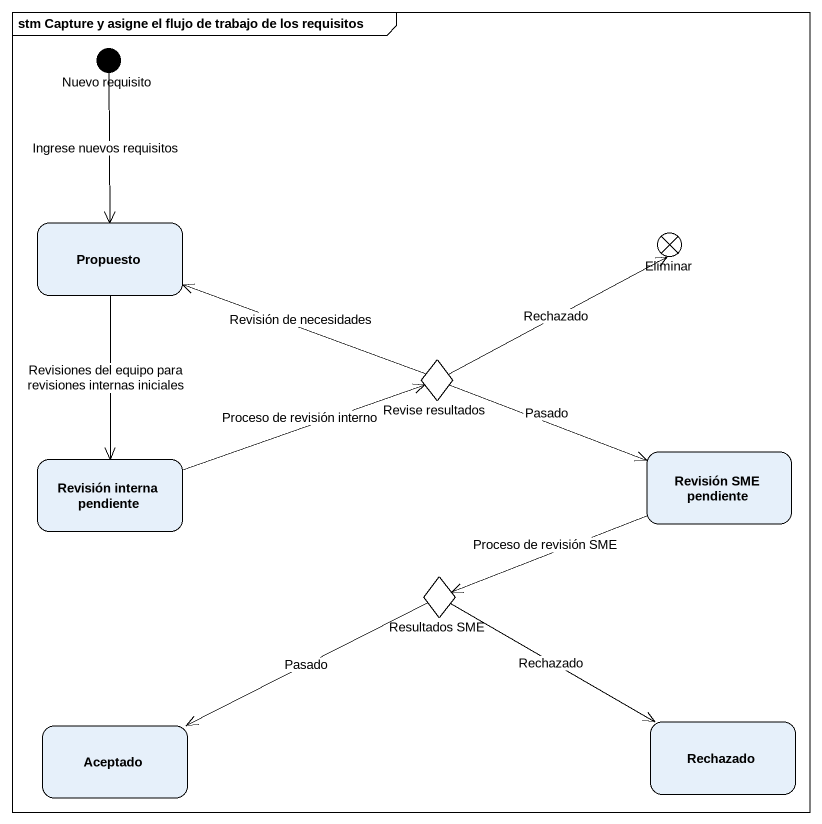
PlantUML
@startuml
mainframe stm Capture y asigne el flujo de trabajo de los requisitos
hide empty description
state "Nuevo requisito" as Nuevo_requisito <<start>>
state Propuesto
state Eliminar <<end>>
state "Revise resultados" as Revise_resultados <<choice>>
state "Revisión interna pendiente" as Revisión_interna_pendiente
state "Revisión SME pendiente" as Revisión_SME_pendiente
state "Resultados SME" as Resultados_SME <<choice>>
state Aceptado
state Rechazado
Nuevo_requisito --> Propuesto : Ingrese nuevos requisitos
Propuesto --> Revisión_interna_pendiente : Revisiones del equipo para revisiones internas iniciales
Revise_resultados -left-> Propuesto : Revisión de necesidades
Revise_resultados -right-> Eliminar : Rechazado
Revise_resultados -right-> Revisión_SME_pendiente : Pasado
Revisión_interna_pendiente -right-> Revise_resultados : Proceso de revisión interno
Revisión_SME_pendiente -left-> Resultados_SME : Proceso de revisión SME
Resultados_SME -left-> Aceptado : Pasado
Resultados_SME -right-> Rechazado : Rechazado
@enduml
